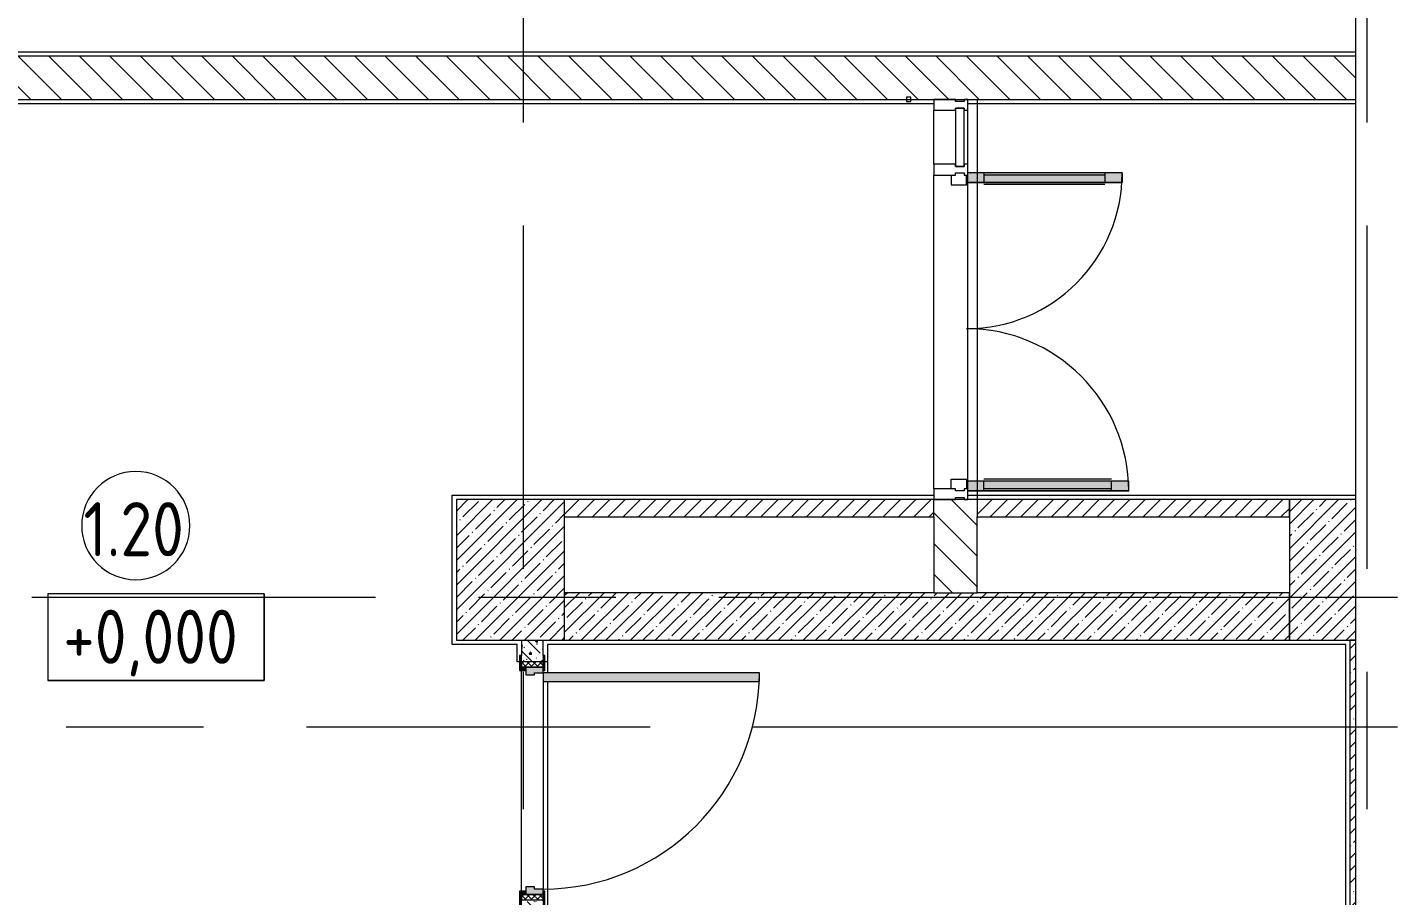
# Model space of a CAD drawing. Header units: millimetres. Extents: x 35787 to 244346, y -8553 to 29000.
# Drawn here: x 78367 to 84700, y 9720 to 13733 of the extents above; entities that cross this region are included whole.
import ezdxf

# ---------------------------------------------------------------- set-up
doc = ezdxf.new("R2010")
doc.units = ezdxf.units.MM
doc.linetypes.add('Осевая', pattern=[3175, 635, -476.25, 1587.5, -476.25])
for name, color, linetype, lineweight in [('A-AREA-IDEN', 7, 'Continuous', 9), ('A-DETL-GENF', 7, 'Continuous', 9), ('A-GLAZ-CURT', 7, 'Continuous', 9), ('A-GLAZ-CWMG', 7, 'Continuous', 9), ('A-WALL', 7, 'Continuous', 9), ('A-WALL-1', 7, 'Continuous', 13), ('G-ANNO-DIMS', 7, 'Continuous', 9), ('I-WALL', 7, 'Continuous', 9), ('S-COLS', 7, 'Continuous', 9), ('Оси', 7, 'Continuous', 9), ('Оси-2', 7, 'Осевая', 9)]:
    doc.layers.add(name, color=color, linetype=linetype, lineweight=lineweight)
for name, color, linetype, lineweight, true_color in [('A-DETL-GENF-1', 7, 'Continuous', 9, 0xe2e2e2), ('A-DETL-GENF-2', 7, 'Continuous', 9, 0xaaaaaa), ('A-DOOR-1', 7, 'Continuous', 9, 0xaaaaaa), ('A-DOOR-2', 7, 'Continuous', 9, 0xe2e2e2), ('A-DOOR-FRAM-1', 7, 'Continuous', 9, 0xe2e2e2), ('A-DOOR-FRAM-2', 7, 'Continuous', 9, 0xaaaaaa), ('A-FLOR-1', 7, 'Continuous', 9, 0xaaaaaa), ('I-WALL-1', 7, 'Continuous', 9, 0x787878)]:
    doc.layers.add(name, color=color, linetype=linetype, lineweight=lineweight, true_color=true_color)
doc.styles.add('GOST Common', font='GOST_Common.ttf', dxfattribs={"width": 0.9, "height": 250})
pattern_1 = [(45, (0, 0), (-57.02463, 57.02463), []), (45, (57.025, 0), (-57.02463, 57.02463), [100.806, -20.161, 3.353, -16.808])]
pattern_2 = [(135, (0, 0), (-70.71068, -70.71068), [])]

# ---------------------------------------------------------------- blocks, each defined once
blk = doc.blocks.new('Системная панель - Стекло - 40мм-22736316-План монтажа стен и перегородок 1 этажа  в осях 12-23')
at = {"layer": 'A-GLAZ-CURT'}
for p, q in [((135, 0), (-135, 0)), ((-135, 0), (-135, -40)), ((135, -40), (135, 0)), ((-135, -40), (135, -40))]:
    blk.add_line(p, q, dxfattribs=at)
blk = doc.blocks.new('Прямоугольный импост - Импост структурный с накладкой - 160мм Темный-32274872-План монтажа стен и перегородок 1 этажа  в осях 12-23')
at = {"layer": 'A-GLAZ-CWMG'}
for p, q in [((82557, 13100), (82557, 13350)), ((82714, 13100), (82714, 13350))]:
    blk.add_line(p, q, dxfattribs=at)
blk = doc.blocks.new('Прямоугольный импост - Импост структурный с накладкой - 160мм Темный-30755840-План монтажа стен и перегородок 1 этажа  в осях 12-23')
at = {"layer": 'A-GLAZ-CWMG'}
for p, q in [((-50, 40), (-50, 140)), ((-50, 140), (0, 140)), ((0, 140), (0, 40)), ((-40, 40), (-50, 40)), ((-50, -17), (-50, 0)), ((-50, 0), (-40, 0)), ((-40, 0), (-40, 40)), ((-10, 40), (-10, 0)), ((0, 40), (-10, 40)), ((-10, 0), (0, 0)), ((0, 0), (0, -17)), ((0, -17), (-50, -17))]:
    blk.add_line(p, q, dxfattribs=at)
blk = doc.blocks.new('Дверь_Витражная_остекление_ - ДВН_CОШ в витраже В-7-32274869-План монтажа стен и перегородок 1 этажа  в осях 12-23')
at = {"layer": 'A-DETL-GENF-1'}
for points in [[(735, 704), (735, 760), (690, 760), (690, 10), (725, 10), (725, 17), (735, 17)], [(-690, 730), (-735, 730), (-735, 17), (-725, 17), (-725, 10), (-690, 10), (-690, 704)]]:
    blk.add_hatch(color=256, dxfattribs=at).paths.add_polyline_path(points)
at = {"layer": 'A-DETL-GENF-2'}
for p, q in [((735, 760), (690, 760)), ((690, 760), (690, 10)), ((735, 760), (690, 760)), ((690, 760), (690, 10)), ((735, 760), (735, 17)), ((735, 17), (735, 760)), ((-735, 730), (-690, 730)), ((-735, 730), (-735, 17)), ((-690, 730), (-735, 730)), ((-735, 730), (-735, 17)), ((-690, 730), (-690, 10)), ((-690, 10), (-690, 730)), ((-735, 650), (-690, 650)), ((-725, 650), (-725, 90)), ((-681, 650), (-681, 90)), ((681, 680), (681, 90)), ((735, 680), (690, 680)), ((725, 680), (725, 90)), ((-735, 90), (-690, 90)), ((735, 90), (690, 90)), ((-690, 10), (-725, 10)), ((-725, 10), (-690, 10)), ((-680, 10), (-725, 10)), ((-680, -60), (-680, 10)), ((680, -60), (680, 10)), ((680, 10), (725, 10)), ((690, 10), (725, 10)), ((690, 10), (725, 10)), ((-725, -60), (-680, -60)), ((725, -60), (680, -60))]:
    blk.add_line(p, q, dxfattribs=at)
at = {"layer": 'A-DOOR-1'}
for p, q in [((735, 760), (735, 17)), ((-735, 730), (-735, 17))]:
    blk.add_line(p, q, dxfattribs=at)
for centre, radius, start, end in [((735, 10), 750, 90, 180), ((-735, 10), 720, 360, 90)]:
    blk.add_arc(centre, radius, start, end, dxfattribs=at)
blk = doc.blocks.new('Прямоугольный импост - Импост структурный с накладкой - 160мм Темный-30755836-План монтажа стен и перегородок 1 этажа  в осях 12-23')
at = {"layer": 'A-GLAZ-CWMG'}
for p, q in [((-25, 40), (-25, 140)), ((-25, 140), (25, 140)), ((25, 140), (25, 40)), ((-15, 40), (-25, 40)), ((-25, -17), (-25, 0)), ((-25, 0), (-15, 0)), ((-15, 0), (-15, 40)), ((15, 40), (15, 0)), ((25, 40), (15, 40)), ((15, 0), (25, 0)), ((25, 0), (25, -17)), ((25, -17), (-25, -17))]:
    blk.add_line(p, q, dxfattribs=at)
blk = doc.blocks.new('Прямоугольный импост - Импост структурный с накладкой - 160мм Темный-30755843-План монтажа стен и перегородок 1 этажа  в осях 12-23')
at = {"layer": 'A-GLAZ-CWMG'}
for p, q in [((0, 140), (-50, 140)), ((-50, 140), (-50, 40)), ((0, 40), (0, 140)), ((-50, 40), (-40, 40)), ((-40, 0), (-50, 0)), ((-50, 0), (-50, -17)), ((-40, 40), (-40, 0)), ((-10, 0), (-10, 40)), ((-10, 40), (0, 40)), ((0, 0), (-10, 0)), ((0, -17), (0, 0)), ((-50, -17), (0, -17))]:
    blk.add_line(p, q, dxfattribs=at)
blk = doc.blocks.new('110_Дверь_СКБ_1Ст_Внутренняя1 - Д-4 _п_ 1100x2100h_су мгн 2-33304581-План монтажа стен и перегородок 1 этажа  в осях 12-23')
at = {"layer": 'A-DOOR-1'}
h = blk.add_hatch(dxfattribs=at)
h.set_pattern_fill('FP_25', color=256, style=0, pattern_type=2)
h.set_pattern_definition([(135, (1751.41, 114.685), (-14.14214, -14.14214), []), (225, (1751.41, 114.685), (14.14214, -14.14214), [])])
h.paths.add_polyline_path([(537.5, 50), (537.5, -50), (562.5, -50), (562.5, 50)])
at = {"layer": 'A-DOOR-2'}
h = blk.add_hatch(color=256, dxfattribs=at)
h.paths.add_polyline_path([(512.5, 50), (512.5, 10), (502.5, 10), (502.5, -30), (537.5, -30), (537.5, 50)])
h.paths.add_polyline_path([(-487.5, 50), (-512.5, 50), (-512.5, -30), (-477.5, -30), (-477.5, 10), (-487.5, 10)])
at = {"layer": 'A-DOOR-FRAM-1'}
for points in [[(-487.5, 1050), (-487.5, 50), (-447.5, 50), (-447.5, 1050)], [(-567.5, 58), (-567.5, 50), (-497.5, 50), (-497.5, 58)], [(-512.5, 50), (-512.5, 49), (-497.5, 50)], [(592.5, 58), (522.5, 58), (522.5, 50), (592.5, 50)], [(522.5, 50), (522.5, 49), (537.5, 50)], [(-567.5, -50), (-567.5, -58), (-497.5, -58), (-497.5, -50)], [(-497.5, -30), (-512.5, -30), (-512.5, -50), (-497.5, -50)], [(522.5, -30), (522.5, -50), (537.5, -50), (537.5, -30)], [(592.5, -50), (522.5, -50), (522.5, -58), (592.5, -58)]]:
    blk.add_hatch(color=256, dxfattribs=at).paths.add_polyline_path(points)
at = {"layer": 'A-DOOR-FRAM-2'}
h = blk.add_hatch(dxfattribs=at)
h.set_pattern_fill('FP_26', color=256, style=0, pattern_type=2)
h.set_pattern_definition([(45, (-371.384, 114.685), (-14.1421, 14.1421), []), (135, (-371.384, 114.685), (-14.1421, -14.1421), [])])
h.paths.add_polyline_path([(-512.5, 50), (-537.5, 50), (-537.5, -50), (-512.5, -50)])
at = {"layer": 'A-DOOR-1'}
for p, q in [((-487.5, 1050), (-487.5, 50)), ((-447.5, 1050), (-487.5, 1050)), ((-447.5, 50), (-447.5, 1050)), ((-487.5, 50), (-447.5, 50))]:
    blk.add_line(p, q, dxfattribs=at)
blk.add_arc((-487.5, 50), 1000, 360, 90, dxfattribs=at)
at = {"layer": 'A-DOOR-FRAM-2'}
for p, q in [((-497.5, 58), (-567.5, 58)), ((-567.5, 58), (-567.5, 50)), ((-567.5, 50), (-497.5, 50)), ((-512.5, 50), (-537.5, 50)), ((-537.5, 50), (-537.5, -50)), ((-487.5, 50), (-512.5, 50)), ((-512.5, 50), (-512.5, -30)), ((-512.5, -50), (-512.5, 50)), ((-497.5, 50), (-512.5, 50)), ((-512.5, 50), (-512.5, 49)), ((-512.5, 49), (-497.5, 49)), ((-497.5, 50), (-497.5, 58)), ((-497.5, 49), (-497.5, 50)), ((-487.5, 10), (-487.5, 50)), ((-477.5, 10), (-487.5, 10)), ((-477.5, -30), (-477.5, 10)), ((512.5, 10), (502.5, 10)), ((502.5, 10), (502.5, -30)), ((512.5, 50), (512.5, 10)), ((537.5, 50), (512.5, 50)), ((592.5, 58), (522.5, 58)), ((522.5, 58), (522.5, 50)), ((537.5, 50), (522.5, 50)), ((522.5, 50), (522.5, 49)), ((522.5, 50), (592.5, 50)), ((522.5, 49), (537.5, 49)), ((537.5, -30), (537.5, 50)), ((562.5, 50), (537.5, 50)), ((537.5, 50), (537.5, -50)), ((537.5, 49), (537.5, 50)), ((562.5, -50), (562.5, 50)), ((592.5, 50), (592.5, 58)), ((-497.5, -50), (-567.5, -50)), ((-567.5, -50), (-567.5, -58)), ((-567.5, -58), (-497.5, -58)), ((-537.5, -50), (-512.5, -50)), ((-512.5, -30), (-477.5, -30)), ((-497.5, -30), (-512.5, -30)), ((-512.5, -30), (-512.5, -50)), ((-512.5, -50), (-497.5, -50)), ((-497.5, -50), (-497.5, -30)), ((-497.5, -58), (-497.5, -50)), ((502.5, -30), (537.5, -30)), ((537.5, -30), (522.5, -30)), ((522.5, -30), (522.5, -50)), ((522.5, -50), (537.5, -50)), ((592.5, -50), (522.5, -50)), ((522.5, -50), (522.5, -58)), ((522.5, -58), (592.5, -58)), ((537.5, -50), (537.5, -30)), ((537.5, -50), (562.5, -50)), ((592.5, -58), (592.5, -50))]:
    blk.add_line(p, q, dxfattribs=at)
blk = doc.blocks.new('BSC_Колонна _Прямоугольная - 650х500-V44-План монтажа стен и перегородок 1 этажа  в осях 12-23')
at = {"layer": 'S-COLS'}
h = blk.add_hatch(dxfattribs=at)
h.set_pattern_fill('FP_74', color=256, style=0, pattern_type=2)
h.set_pattern_definition([(135, (11225, -80600), (-57.02463, -57.02463), []), (135, (11225, -80542.975), (-57.02463, -57.02463), [100.806, -20.161, 3.353, -16.808])])
h.paths.add_polyline_path([(325, -101), (325, 250), (-325, 250), (-325, -250), (325, -250)])
for p, q in [((325, 250), (-325, 250)), ((-325, 250), (-325, -250)), ((325, -250), (325, 250)), ((-325, -250), (325, -250))]:
    blk.add_line(p, q, dxfattribs=at)
blk = doc.blocks.new('DET_L_Линия разрыва - М100-30654842-План монтажа стен и перегородок 1 этажа  в осях 12-23')
at = {"layer": 'A-DETL-GENF'}
blk.add_line((11739.9, 0), (0, 0), dxfattribs=at)
blk = doc.blocks.new('Марка_Помещения - Номер-25198446-План монтажа стен и перегородок 1 этажа  в осях 12-23')
at = {"layer": 'A-AREA-IDEN'}
for start, end in [(360, 180), (180, 360)]:
    blk.add_arc((0, 0), 2.5, start, end, dxfattribs=at)
blk = doc.blocks.new('Высотные отметки - 10х4_h_-17668695-План монтажа стен и перегородок 1 этажа  в осях 12-23')
at = {"layer": 'G-ANNO-DIMS'}
for p, q in [((-5, 4), (-5, 0)), ((5, 4), (-5, 4)), ((5, 4), (-5, 4)), ((-5, 4), (-5, 0)), ((5, 4), (5, 0)), ((5, 0), (5, 4)), ((5, 0), (-5, 0)), ((-5, 0), (5, 0))]:
    blk.add_line(p, q, dxfattribs=at)

msp = doc.modelspace()

# ---------------------------------------------------------------- hatches: boundary and pattern name
at = {"layer": 'I-WALL'}
h = msp.add_hatch(dxfattribs=at)
h.set_pattern_fill('FP_20', color=256, style=0, pattern_type=2)
h.set_pattern_definition(pattern_2)
h.paths.add_polyline_path([(84505.7, 13400), (84505.7, 13600), (68650, 13600), (68650, 13400), (83401, 13400)])
h = msp.add_hatch(dxfattribs=at)
h.set_pattern_fill('FP_48', color=256, style=0, pattern_type=2)
h.set_pattern_definition([(45, (0, 0), (-35.35534, 35.35534), [])])
h.paths.add_polyline_path([(84200, 11470), (84200, 11550), (82757, 11550), (82757, 11470), (83401, 11470)])
h.paths.add_polyline_path([(82557, 11470), (82557, 11550), (80850, 11550), (80850, 11470), (81950, 11470)])
h = msp.add_hatch(dxfattribs=at)
h.set_pattern_fill('FP_20', color=256, style=0, pattern_type=2)
h.set_pattern_definition(pattern_2)
h.paths.add_polyline_path([(82557, 11120), (82757, 11120), (82757, 11550), (82557, 11550), (82557, 11470)])
h = msp.add_hatch(dxfattribs=at)
h.set_pattern_fill('FP_1', color=256, style=0, pattern_type=2)
h.set_pattern_definition(pattern_1)
h.paths.add_polyline_path([(81950, 10900), (84200, 10900), (84200, 11120), (80850, 11120), (80850, 10900)])
h = msp.add_hatch(dxfattribs=at)
h.set_pattern_fill('FP_1', color=256, style=0, pattern_type=2)
h.set_pattern_definition(pattern_1)
h.paths.add_polyline_path([(84480, 4050), (84505.7, 4050), (84505.7, 10900), (84480, 10900), (84480, 4850.3)])
at = {"layer": 'I-WALL-1'}
h = msp.add_hatch(dxfattribs=at)
h.set_pattern_fill('FP_22', color=256, style=0, pattern_type=2)
h.set_pattern_definition([(135, (0, 0), (-75.43415, -75.43415), [106.68, -17.78, 3.556, -17.78]), (135, (0, 75.39), (-75.43415, -75.43415), []), (50, (0, 0), (127.52922, -11.15758), [13.335, -146.685]), (355, (0, 0), (-24.66966, 133.74002), [10.668, -117.348]), (100.451, (10.63, -0.93), (102.85973, 122.58178), [11.333, -124.663]), (46.184, (0, 35.56), (189.75516, -29.43036), [20.002, -220.027]), (96.636, (15.81, 33.1), (166.1822, 173.1996), [17, -186.995]), (351.184, (0, 35.56), (166.18393, 173.19757), [16.002, -176.022]), (21, (17.78, 26.67), (106.13027, -71.58603), [13.335, -146.685]), (326, (17.78, 26.67), (43.26188, 128.93175), [10.668, -117.348]), (71.451, (26.62, 20.7), (149.39198, 57.34505), [11.333, -124.663]), (37.5, (0, 0), (2.162228, 59.188357), [3.353, -112.573, 3.353, -115.773, -117.793]), (37.5, (0, 0), (2.162228, 59.188357), [-235.052, 3.353, -114.44]), (7.5, (0, 0), (46.773857, 70.12615), [3.353, -64.567, 3.353, -109.906, -44.894]), (7.5, (0, 0), (46.773857, 70.12615), [-181.178, 3.353, -41.542]), (327.5, (-39.65, 0), (94.91367, -4.010093), [3.353, -41.097, 3.353, -135.331, -184.023]), (327.5, (-39.65, 0), (94.91367, -4.010093), [-183.134, 3.353, -180.67]), (317.5, (-57.43, 0), (103.69057, 17.79882), [3.353, -54.432, 3.353, -88.748, -130.683]), (317.5, (-57.43, 0), (103.69057, 17.79882), [-149.885, 3.353, -127.33])])
h.paths.add_polyline_path([(80650, 9200), (80750, 9200), (80750, 9700), (80650, 9700), (80650, 9670)])
h.paths.add_polyline_path([(80750, 10800), (80750, 10900), (80650, 10900), (80650, 10800)])
at = {"layer": 'S-COLS'}
h = msp.add_hatch(dxfattribs=at)
h.set_pattern_fill('FP_1', color=256, style=0, pattern_type=2)
h.set_pattern_definition(pattern_1)
h.paths.add_polyline_path([(84200, 10900), (84505.7, 10900), (84505.7, 11550), (84200, 11550), (84200, 11055.7)])

# ---------------------------------------------------------------- linework, layer by layer
at = {"layer": 'A-FLOR-1'}
for p, q in [((70830, 13620), (84505.7, 13620)), ((82557, 13380), (77299.8, 13380)), ((84505.7, 13380), (82714, 13380)), ((82714, 11600), (82714, 13050)), ((80330, 10880), (80330, 11570)), ((80330, 11570), (82557, 11570)), ((82714, 11570), (84505.7, 11570)), ((80630, 10880), (80330, 10880)), ((80630, 10800), (80630, 10880)), ((84460, 10880), (80770, 10880)), ((80770, 10880), (80770, 10750)), ((84460, 4070), (84460, 10880)), ((80642, 10800), (80630, 10800)), ((80770, 10800), (80758, 10800)), ((80770, 10710), (80770, 9220))]:
    msp.add_line(p, q, dxfattribs=at)
at = {"layer": 'A-WALL'}
for p, q in [((82450, 13410), (82430, 13410)), ((82430, 13410), (82430, 13390)), ((82430, 13390), (82450, 13390)), ((82450, 13390), (82450, 13410))]:
    msp.add_line(p, q, dxfattribs=at)
at = {"layer": 'A-WALL-1'}
for p, q in [((82557, 11470), (82557, 11550)), ((82757, 11550), (82757, 11470)), ((82557, 11120), (82757, 11120))]:
    msp.add_line(p, q, dxfattribs=at)
at = {"layer": 'I-WALL'}
for p, q in [((84505.7, 13600), (70810, 13600)), ((77279.8, 13400), (84505.7, 13400)), ((82757, 13400), (82757, 11550)), ((82557, 11600), (82557, 13050)), ((82557, 11550), (80850, 11550)), ((82757, 11550), (82557, 11550)), ((84200, 11550), (82757, 11550)), ((84200, 11470), (84200, 11550)), ((80850, 11470), (82557, 11470)), ((82557, 11470), (82557, 11120)), ((82757, 11120), (82757, 11470)), ((82757, 11470), (84200, 11470)), ((82557, 11120), (80850, 11120)), ((84200, 11120), (82757, 11120)), ((84200, 10900), (84200, 11120)), ((80650, 10900), (80650, 10830)), ((80750, 10830), (80750, 10900)), ((80850, 10900), (84200, 10900)), ((84480, 10900), (84480, 4050)), ((84505.7, 10900), (84480, 10900)), ((80650, 9740), (80650, 10760)), ((80750, 10710), (80750, 9750))]:
    msp.add_line(p, q, dxfattribs=at)
at = {"layer": 'S-COLS'}
for p, q in [((84505.7, 11550), (84200, 11550)), ((84200, 11550), (84200, 10900)), ((84200, 10900), (84505.7, 10900))]:
    msp.add_line(p, q, dxfattribs=at)
at = {"layer": 'Оси'}
for p, q in [((81600, 13400), (84100, 13400)), ((82200, 11100), (84700, 11100)), ((82200, 10500), (84700, 10500))]:
    msp.add_line(p, q, dxfattribs=at)
at = {"layer": 'Оси-2'}
for p, q in [((80660, 593.7), (80660, 24890.1)), ((84560, 593.7), (84560, 19415.1)), ((39086.6, 13400), (81600, 13400)), ((39176.2, 11100), (82200, 11100)), ((40446.2, 10500), (82200, 10500))]:
    msp.add_line(p, q, dxfattribs=at)

# ---------------------------------------------------------------- block references
at = {"layer": 'A-AREA-IDEN', "xscale": 99.99999999999993, "yscale": 99.99999999999993, "zscale": 99.99999999999993}
msp.add_blockref('Марка_Помещения - Номер-25198446-План монтажа стен и перегородок 1 этажа  в осях 12-23', (78867.6, 11429.9), dxfattribs=at)
at = {"layer": 'A-DETL-GENF', "rotation": 90.00000000000031}
msp.add_blockref('DET_L_Линия разрыва - М100-30654842-План монтажа стен и перегородок 1 этажа  в осях 12-23', (84505.7, 3301.1), dxfattribs=at)
at = {"layer": 'A-DOOR-1'}
for name, p, rotation in [('Дверь_Витражная_остекление_ - ДВН_CОШ в витраже В-7-32274869-План монтажа стен и перегородок 1 этажа  в осях 12-23', (82697, 12325), 269.9999999999999), ('110_Дверь_СКБ_1Ст_Внутренняя1 - Д-4 _п_ 1100x2100h_су мгн 2-33304581-План монтажа стен и перегородок 1 этажа  в осях 12-23', (80700, 10262.5), 269.9999999999998)]:
    msp.add_blockref(name, p, dxfattribs=dict(at, rotation=rotation))
at = {"layer": 'A-GLAZ-CURT', "rotation": 269.9999999999999}
msp.add_blockref('Системная панель - Стекло - 40мм-22736316-План монтажа стен и перегородок 1 этажа  в осях 12-23', (82697, 13225), dxfattribs=at)
at = {"layer": 'A-GLAZ-CWMG', "rotation": 89.99999999999993}
msp.add_blockref('Прямоугольный импост - Импост структурный с накладкой - 160мм Темный-30755843-План монтажа стен и перегородок 1 этажа  в осях 12-23', (82697, 13400), dxfattribs=at)
at = {"layer": 'A-GLAZ-CWMG'}
msp.add_blockref('Прямоугольный импост - Импост структурный с накладкой - 160мм Темный-32274872-План монтажа стен и перегородок 1 этажа  в осях 12-23', (0, 0), dxfattribs=at)
at = {"layer": 'A-GLAZ-CWMG', "extrusion": (0, 0, -1), "rotation": 270.0000000000001}
for name, p in [('Прямоугольный импост - Импост структурный с накладкой - 160мм Темный-30755836-План монтажа стен и перегородок 1 этажа  в осях 12-23', (-82697, 13075)), ('Прямоугольный импост - Импост структурный с накладкой - 160мм Темный-30755840-План монтажа стен и перегородок 1 этажа  в осях 12-23', (-82697, 11550))]:
    msp.add_blockref(name, p, dxfattribs=at)
at = {"layer": 'G-ANNO-DIMS', "xscale": 99.99999999999993, "yscale": 99.99999999999993, "zscale": 99.99999999999993}
msp.add_blockref('Высотные отметки - 10х4_h_-17668695-План монтажа стен и перегородок 1 этажа  в осях 12-23', (78960.5, 10714.7), dxfattribs=at)
at = {"layer": 'S-COLS', "rotation": 270.0000000000007}
msp.add_blockref('BSC_Колонна _Прямоугольная - 650х500-V44-План монтажа стен и перегородок 1 этажа  в осях 12-23', (80600, 11225), dxfattribs=at)

# ---------------------------------------------------------------- texts
at = {"layer": 'A-AREA-IDEN', "insert": (78625.7, 11538.5), "char_height": 250, "width": 606.076, "attachment_point": 1, "style": 'GOST Common'}
msp.add_mtext('1.20', dxfattribs=at)
at = {"layer": 'G-ANNO-DIMS', "insert": (78531.9, 11041.4), "char_height": 250, "width": 1028.823, "attachment_point": 1, "line_spacing_factor": 1.022761, "style": 'GOST Common'}
msp.add_mtext('+0,000', dxfattribs=at)

doc.saveas('drawing.dxf')
